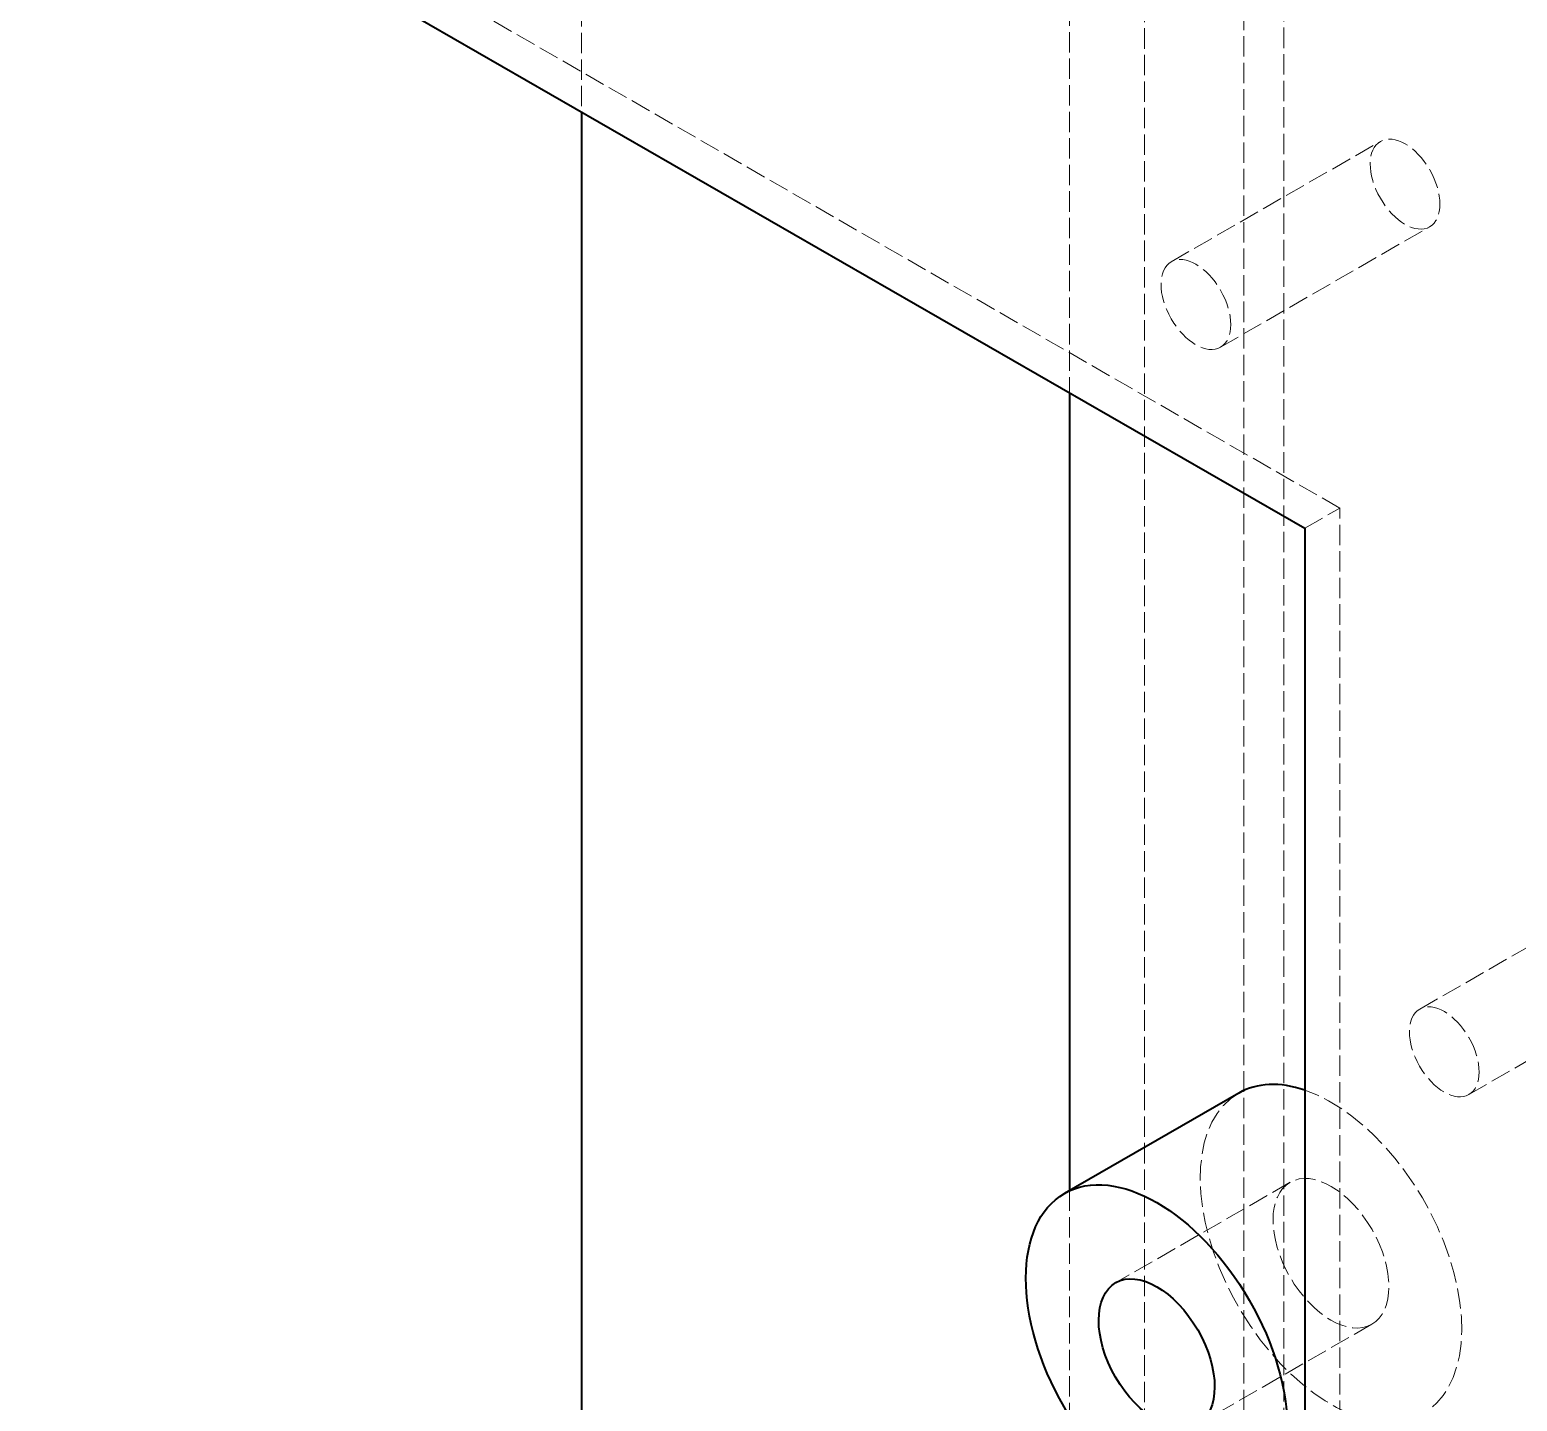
# Model space of a CAD drawing. Header units: millimetres. Extents: x 0 to 2378, y 0 to 1682.
# Drawn here: x 2143.32 to 2167.46, y 1447.91 to 1470.17 of the extents above; entities that cross this region are included whole.
import ezdxf

# ---------------------------------------------------------------- set-up
doc = ezdxf.new("R2010")
doc.units = ezdxf.units.MM
doc.header["$LTSCALE"] = 2
doc.linetypes.add('DASHED', pattern=[0.2067, 0.1654, -0.0413])
doc.layers.add('가려진 것(ISO)', color=2, linetype='DASHED', lineweight=18, true_color=0xffff00)
doc.layers.add('가시적인 것(ISO)', color=3, linetype='Continuous', lineweight=40, true_color=0x00ff00)

msp = doc.modelspace()

# ---------------------------------------------------------------- linework, layer by layer
at = {"layer": '가려진 것(ISO)'}
for p, q in [((2152.2747, 1574.3754), (2152.2747, 1468.8397)), ((2163.0227, 1441.3027), (2163.0227, 1547.5838)), ((2163.6733, 1546.457), (2163.6733, 1441.6802)), ((2160.1943, 1545.955), (2160.1943, 1464.2791)), ((2161.4105, 1545.154), (2161.4105, 1440.3772)), ((2164.5784, 1462.406), (2117.4851, 1489.5253)), ((2161.8457, 1466.4052), (2165.2398, 1468.3597)), ((2162.6441, 1465.0186), (2166.0383, 1466.9732)), ((2164.0127, 1462.0803), (2164.5784, 1462.406)), ((2164.5784, 1430.3582), (2164.5784, 1462.406)), ((2165.8762, 1454.2736), (2169.2703, 1456.2281)), ((2166.6747, 1452.8871), (2170.0688, 1454.8416)), ((2160.1943, 1451.3302), (2160.1943, 1447.669)), ((2163.7735, 1451.4635), (2160.9451, 1449.8347)), ((2165.1004, 1449.1594), (2162.2719, 1447.5306))]:
    msp.add_line(p, q, dxfattribs=at)
for centre, major_axis in [((2165.639, 1467.6664), (0.3992, -0.6933)), ((2162.2449, 1465.7119), (0.3992, -0.6933)), ((2166.2754, 1453.5803), (0.3992, -0.6933)), ((2164.437, 1450.3115), (0.6634, -1.152))]:
    msp.add_ellipse(centre, major_axis=major_axis, ratio=0.5780931, dxfattribs=at)
msp.add_ellipse((2164.437, 1450.3115), major_axis=(1.4971, -2.5998), ratio=0.5780931, start_param=3.1415927, end_param=8.8426714, dxfattribs=at)
at = {"layer": '가시적인 것(ISO)'}
for p, q in [((2116.9194, 1489.1995), (2164.0127, 1462.0803)), ((2152.2747, 1468.8397), (2152.2747, 1441.658)), ((2160.1943, 1464.2791), (2160.1943, 1451.3302)), ((2164.0127, 1462.0803), (2164.0127, 1430.0324)), ((2162.9399, 1452.9112), (2160.1114, 1451.2824))]:
    msp.add_line(p, q, dxfattribs=at)
msp.add_ellipse((2164.437, 1450.3115), major_axis=(-1.4971, 2.5998), ratio=0.5780931, start_param=5.7010788, end_param=6.2831853, dxfattribs=at)
for major_axis in [(1.4971, -2.5998), (0.6634, -1.152)]:
    msp.add_ellipse((2161.6085, 1448.6827), major_axis=major_axis, ratio=0.5780931, dxfattribs=at)

doc.saveas('drawing.dxf')
